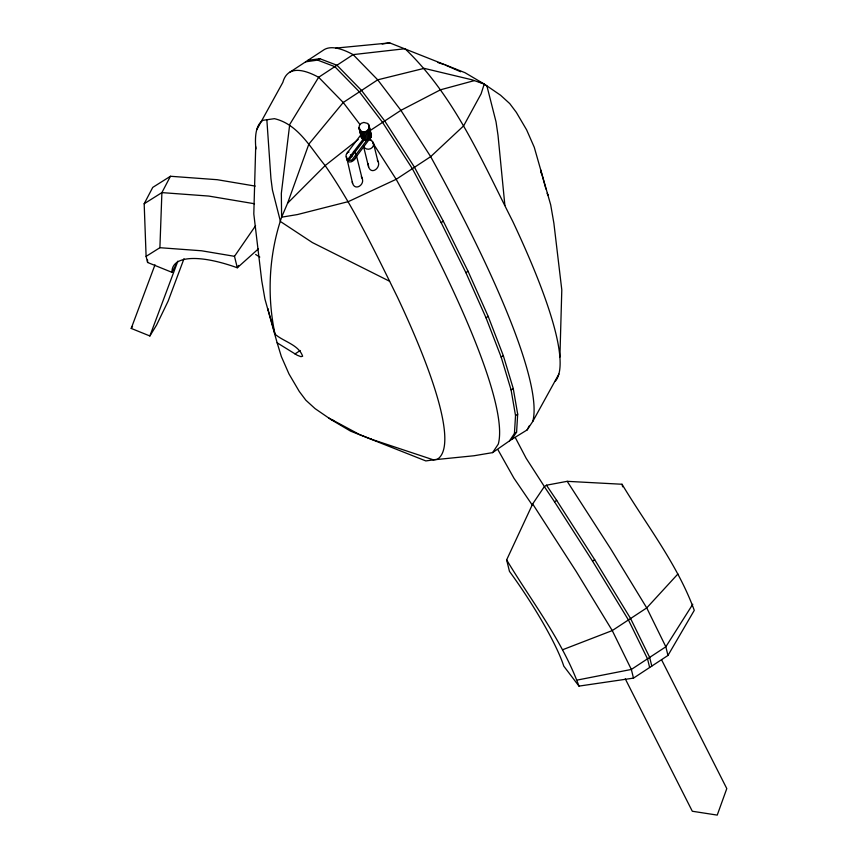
<?xml version="1.0" encoding="UTF-8"?>
<svg xmlns="http://www.w3.org/2000/svg" width="858" height="858" viewBox="0 0 858 858"><rect width="100%" height="100%" fill="white"/><g stroke="black" fill="none" stroke-linecap="round" stroke-linejoin="round"><path stroke-width="1.29" d="M346.46 156.649L352.617 183.44C355.255 191.42 365.315 184.363 361.99 178.067L356.402 155.33M255.705 146.75L253.807 213.942L261.733 280.673L264.908 298.959L277.145 342.814L281.349 356.553L288.985 373.949L299.281 391.462L305.856 400.214L315.068 408.612L331.349 419.787L350.579 431.134L425.836 460.928L437.269 459.309A481.059 75.011 56.7 0 0 397.436 297.136C375.3 252.252 353.7 206.842 325.161 165.573C310.564 148.059 298.305 124.238 274.442 118.672L263.031 120.292A481.059 75.011 56.7 0 0 255.909 148.97M559.899 357.067L561.797 289.886L553.871 223.144L550.697 204.869L534.266 147.276L526.63 129.88L516.334 112.355L509.759 103.614L500.546 95.217L484.223 84.041L465.004 72.694L389.746 42.9L335.961 48.08M258.397 248.863L237.301 267.771A92.299 30.824 27.6 0 0 171.997 272.34L147.597 262.473L146.107 256.37L159.899 247.705L161.894 192.61L170.452 176.265L217.267 179.708L255.201 186.089M371.31 439.21L433.429 459.856L474.034 455.748L492.61 452.616L509.534 440.851L514.435 433.505L515.529 415.551L511.089 389.929L501.179 357.132L486.014 317.792L465.883 272.662L441.162 222.64L412.355 168.683L382.582 122.383L359.395 91.87L334.813 66.656L317.642 60.114L305.63 61.819M509.534 440.851L511.69 439.425L516.591 432.089L517.685 414.135L513.245 388.513L503.335 355.716L488.17 316.377L468.039 271.246L443.318 221.225L414.5 167.267L384.738 120.967L361.55 90.455L336.969 65.24L319.798 58.698L307.786 60.403M369.079 125.397L369.262 127.842L367.063 130.963L369.197 139.629L365.294 140.519L362.88 139.532L361.379 137.559L358.976 127.692L359.502 125.257L361.261 123.327L363.813 122.426L367.578 123.423L369.079 125.397L371.396 136.508L354.075 159.631C352.541 162.344 347.865 163.192 346.782 159.652M361.379 137.559L361.197 135.124M555.244 381.263A481.059 75.011 56.7 0 0 512.741 221.364C482.057 161.1 454.719 96.257 405.019 48.724L353.131 54.622L318.64 77.284L289.714 124.485L281.327 193.393L281.617 217.181L287.612 203.174L308.848 144.123L343.232 102.488L377.713 79.826L424.152 68.35L471.911 79.773L484.223 84.041L481.091 93.865L463.642 125.858L430.673 156.649L396.181 179.301L348.337 201.619L297.404 214.564L281.617 217.181C268.929 254.719 266.784 295.431 275.01 334.137C283.269 341.57 298.681 344.637 302.649 356.242L300.922 356.671L297.254 355.255L277.145 342.814M183.998 258.698L168.147 301.083L156.542 325.107L149.871 335.971L131.21 328.421L154.987 264.832M149.871 335.971L177.853 261.164L171.997 272.34M506.638 559.888L532.668 503.946L544.326 486.615L546.482 485.199L567.181 481.327L622.029 484.255C646.9 525.654 677.681 564.736 694.272 610.349L667.964 655.458L633.483 678.12L578.968 686.11L563.781 666.13A92.45 14.414 56.7 0 0 509.459 571.353L506.638 559.888C531.531 601.329 562.355 640.454 578.968 686.11M146.107 256.37L144.176 203.743L152.745 187.398L170.452 176.265M238.535 265.433L237.301 267.771L234.491 256.317L255.587 225.718M511.69 439.425L527.102 429.944L529.461 425.579M256.746 129.708L282.85 82.368A506.531 78.979 56.7 0 1 318.64 77.284L343.232 102.488L360.028 124.592M527.102 429.944L532.754 421.46L558.858 374.109M131.21 328.421L132.54 326.244M692.771 604.246L665.84 646.782L631.349 669.444L577.477 680.019M492.61 452.616L498.273 444.122A506.531 78.979 56.7 0 0 396.181 179.301L372.801 142.921M347.265 152.863L360.789 134.963M354.611 159.416L351.533 160.532L347.769 159.534L362.88 139.532L360.746 130.866L359.255 128.893M348.895 160.178L364.006 140.176L361.883 131.51L360.746 130.866M351.533 160.532L366.645 140.53L364.521 131.864L361.883 131.51M287.612 203.174L325.161 165.573L358.172 139.522M677.906 573.981L646.739 607.914L612.258 630.576L562.601 649.753M289.468 72.447L323.949 49.785A506.531 78.979 56.7 0 1 353.131 54.622L377.713 79.826L400.901 110.35L430.673 156.649A506.531 78.979 56.7 0 1 532.754 421.46M317.642 60.114L319.798 58.698M369.659 130.877L400.901 110.35L440.465 89.811L473.97 80.706M441.162 222.64L443.318 221.225M294.98 353.957L300.225 350.514M465.883 272.662L468.039 271.246M486.014 317.792L488.17 316.377M501.179 357.132L503.335 355.716M511.089 389.929L513.245 388.513M515.529 415.551L517.685 414.135M514.435 433.505L516.591 432.089M649.645 667.492L647.522 658.826L628.421 619.948L592.492 561.035L554.525 501.791L556.681 500.375L546.482 485.199M592.492 561.035L594.648 559.62L556.681 500.375M144.176 203.743L161.894 192.61L208.708 196.064L254.483 203.754M364.521 131.864L367.063 130.963M382.153 43.983L389.746 42.9M349.002 152.038L348.284 151.995A5.223 4.719 -13.8 0 0 347.769 159.534M159.899 247.705L201.544 250.772L234.491 256.317M331.349 419.787L333.633 420.527M437.934 62.516L444.272 64.629M328.678 417.964L359.491 434.523L371.417 439.232M445.452 65.09L460.66 71.761M389.586 281.252L312.355 242.546L280.459 221.525L272.426 190.004L270.935 178.528L266.849 119.745M478.914 81.574L481.199 82.808M483.472 84.03L486.894 85.875L496.031 121.847L498.015 135.35L504.89 205.48M255.641 254.472L259.802 257.068M350.45 154.858L351.909 156.767M532.346 505.169L513.91 478.142L497.972 449.774M543.811 485.671L526.126 458.215L515.358 437.687M567.181 481.327L610.81 549.002L646.739 607.914L665.84 646.782L667.964 655.458M544.326 486.615L554.525 501.791M532.668 503.946L576.329 571.664L612.258 630.576L631.349 669.444L633.483 678.12M369.959 138.513L371.385 140.723M594.648 559.62L630.576 618.532L649.678 657.41L651.801 666.076M661.582 659.802L726.79 788.588L717.234 815.1L692.309 811.25L625.289 678.882M377.305 160.253C382.368 166.302 371.868 175.879 368.618 167.042L363.824 147.533M361.304 176.651L361.99 178.067M547.168 193.286L547.833 195.195L547.769 194.251M540.958 170.978L545.945 189.05M275.01 334.137L267.771 308.633L267.835 309.577M622.029 484.255L622.661 486.818M373.337 142.728L377.992 161.669M368.479 124.313L371.471 135.264M369.262 127.842L371.396 136.508M368.833 129.032L370.956 137.698M368.082 130.094L370.206 138.76M365.851 131.564L367.975 140.229M363.17 131.842L365.294 140.519M359.373 127.692L360.896 133.88M359.856 129.976L361.979 138.642M358.976 127.692L361.111 136.358M368.618 167.042L368.232 163.76M352.252 181.832L352.617 183.44M540.594 169.691L541.291 173.359M147.533 259.835L147.597 262.473M369.423 139.779A5.223 4.719 -13.8 0 1 372.34 147.437A5.223 4.719 -13.8 0 1 363.513 146.235M353.464 151.448A5.223 4.719 -13.8 0 1 354.075 159.631"/></g></svg>
